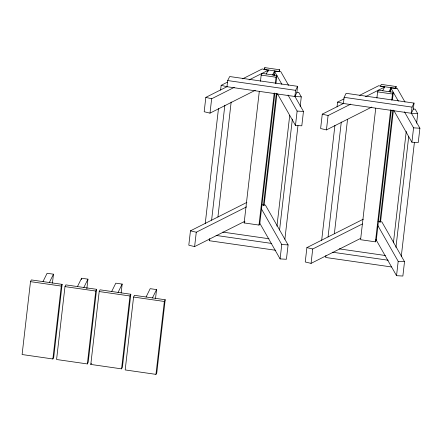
<?xml version="1.0" encoding="UTF-8"?>
<svg xmlns="http://www.w3.org/2000/svg" width="442" height="442" viewBox="0 0 442 442"><rect width="100%" height="100%" fill="white"/><g stroke="black" fill="none" stroke-linecap="round" stroke-linejoin="round"><path stroke-width="0.66" d="M30.498 281.648L22.1 354.534L52.869 358.97L53.72 357.247L62.118 284.355L31.349 279.924L30.498 281.648L61.267 286.079L62.118 284.355M52.443 283.09L53.465 274.189L47.101 273.272L42.99 281.598M52.869 358.97L61.267 286.079M64.98 286.615L56.582 359.506L87.35 363.937L88.201 362.213L96.599 289.322L65.83 284.891L64.98 286.615L95.748 291.046L96.599 289.322M81.427 279.609L81.582 278.239L87.947 279.156L86.847 288.742M87.35 363.937L95.748 291.046M90.798 364.435L99.196 291.543L100.047 289.819L130.815 294.25L122.417 367.142L121.567 368.866L90.798 364.435L91.367 363.285M121.141 292.985L122.163 284.09L115.798 283.173L111.682 291.499M121.567 368.866L129.965 295.974L130.815 294.25M133.583 297.046L125.185 369.937L155.954 374.368L156.805 372.645L165.203 299.753L134.434 295.322L133.583 297.046L164.352 301.477L165.203 299.753M155.529 298.488L156.556 289.587L150.186 288.67L146.075 296.996M155.954 374.368L164.352 301.477M246.885 202.397L190.458 230.834L188.8 245.205L194.618 246.597L244.912 221.254M227.298 86.555L205.834 97.373L204.176 111.743L209.994 113.135L255.382 90.262M194.618 246.597L196.276 232.227L246.57 206.878M209.994 113.135L211.652 98.765L234.343 87.328M205.232 223.58L218.475 108.594M220.608 90.118L221.16 85.328L227.47 82.124M275.786 250.294L209.243 240.708L209.48 238.652M211.607 220.177L224.856 105.19M226.984 86.715L227.691 80.555L229.68 76.532L297.582 86.317L296.869 92.477L294.886 96.494L226.984 86.715L221.16 85.328M217.923 216.972L231.166 101.992M274.83 93.312L259.846 223.348L258.995 225.072L244.144 222.934L259.283 91.522M260.465 81.256L261.172 75.096L262.029 73.372L276.88 75.516L276.012 83.041M264.708 69.002L264.863 67.632L279.72 69.775L279.482 71.825M267.918 71.698L268.079 70.328L262.261 68.935L242.63 78.825M273.974 75.35L274.443 71.245L280.775 71.604L288.56 85.278M274.073 75.676L274.228 74.306M274.388 72.936L274.62 70.886L272.637 74.902M258.995 225.072L274.217 92.98M275.316 83.394L276.029 77.24L276.88 75.516M263.41 205.641L276.344 93.395M264.106 205.287L276.957 93.726M276.957 226.177L289.731 115.301M294.886 96.494L295.593 90.334L297.582 86.317M279.582 229.967L292.355 119.091M261.598 204.85L265.399 205.066L288.085 244.896L286.427 259.272L280.101 258.913L281.753 244.537L261.437 208.867M294.654 95.98L303.461 111.434L301.803 125.81L295.477 125.451L297.129 111.075L287.991 95.024M284.886 239.227L297.974 125.611M300.179 106.45L301.284 96.864L298.737 92.389L296.842 92.284M363.324 219.171L306.897 247.608L305.24 261.984L311.063 263.371L360.738 238.337M343.738 103.329L322.273 114.146L320.616 128.523L326.439 129.909L371.821 107.041M311.063 263.371L312.715 249.001L362.396 223.961M326.439 129.909L328.091 115.539L350.788 104.102M321.671 240.354L334.92 125.373M337.047 106.892L337.6 102.102L343.915 98.897M325.92 255.432L325.682 257.482L391.546 266.974M328.047 236.951L341.296 121.97M343.423 103.489L344.136 97.328L346.119 93.312L414.021 103.091L413.314 109.251L411.325 113.274L343.423 103.489L337.6 102.102M334.362 233.752L347.528 119.45M375.722 108.301L360.584 239.708L375.435 241.846L376.286 240.128L391.269 110.086M376.904 98.03L377.617 91.875L378.468 90.151L393.319 92.29L392.452 99.82M390.413 92.124L390.883 88.019L397.214 88.378L404.999 102.052M390.59 91.765L391.065 87.66L389.076 91.676M375.435 241.846L390.656 109.754M391.761 100.174L392.468 94.013L393.319 92.29M379.849 222.414L392.783 110.174M380.545 222.061L393.397 110.5M395.921 88.599L396.159 86.549L381.302 84.405L380.452 86.129L395.308 88.273L396.159 86.549M393.397 242.951L406.248 131.39M395.944 247.426L408.717 136.55M411.325 113.274L412.038 107.113L414.021 103.091M378.043 221.624L381.838 221.84L404.524 261.675L402.866 276.046L396.54 275.686L398.192 261.316L377.54 225.05M411.099 112.754L419.9 128.213L418.243 142.584L411.916 142.225L413.574 127.854L404.43 111.798M401.248 256.686L414.414 142.385M416.624 123.224L417.723 113.644L415.182 109.168L413.281 109.058M49.355 282.515L53.465 274.189M77.466 286.565L81.582 278.239M83.836 287.482L87.947 279.156M118.053 292.416L122.163 284.09M264.863 67.632L264.012 69.355L278.869 71.493L279.72 69.775M152.44 297.914L156.556 289.587M266.272 73.985L268.255 69.969M209.243 240.708L209.806 239.558M244.144 222.934L244.708 221.785M382.711 90.759L384.695 86.742M249.067 79.908L268.079 70.328M359.689 95.295L378.7 85.709L384.518 87.102L365.506 96.682M294.958 96.505L301.284 96.864M411.397 113.279L417.723 113.644M297.129 111.075L303.461 111.434M413.574 127.854L419.9 128.213M281.753 244.537L288.085 244.896M398.192 261.316L404.524 261.675M261.172 75.096L276.029 77.24M377.617 91.875L392.468 94.013M227.691 80.555L295.593 90.334M344.136 97.328L412.038 107.113M222.801 232.094L268.974 238.746M339.241 248.868L385.413 255.52M216.061 235.431L271.742 243.448M332.5 252.205L388.181 260.228M99.196 291.543L129.965 295.974M322.273 114.146L328.091 115.539M205.834 97.373L211.652 98.765M306.897 247.608L312.715 249.001M190.458 230.834L196.276 232.227M390.883 88.019L398.336 101.096M393.629 110.119L411.916 142.225M375.882 239.42L396.54 275.686M274.443 71.245L281.891 84.323M277.526 93.942L295.477 125.451M259.78 223.238L280.101 258.913"/></g></svg>
